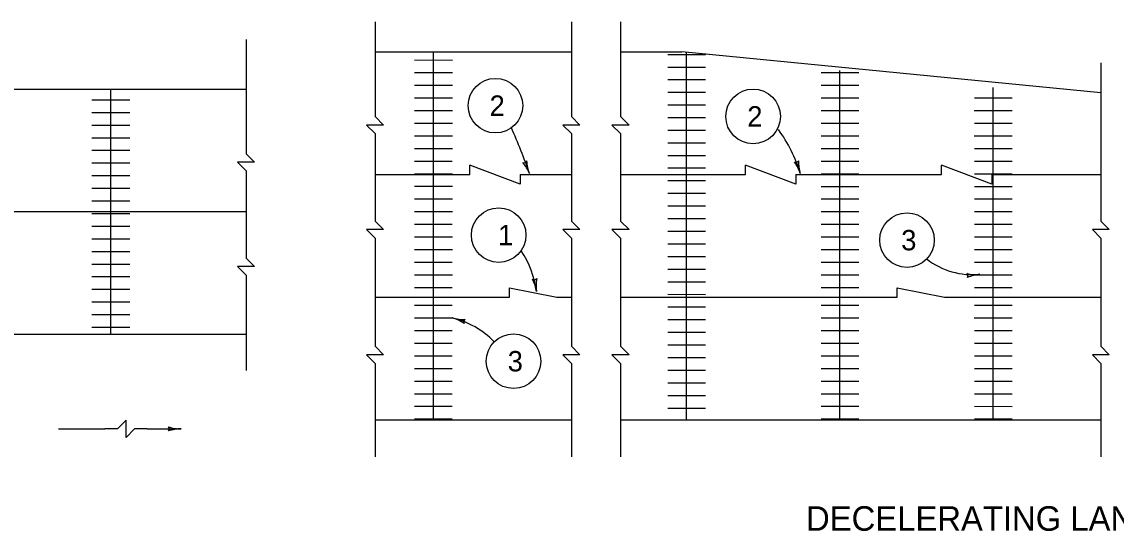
# Model space of a CAD drawing. Extents: x 997.6 to 1036.7, y 998.9 to 1022.6.
# Drawn here: x 1019.34 to 1030.05, y 1007.15 to 1012.14 of the extents above; entities that cross this region are included whole.
import ezdxf

# ---------------------------------------------------------------- set-up
doc = ezdxf.new("R2010")
doc.units = 0
doc.layers.add('Level 1', color=7, linetype='Continuous')

msp = doc.modelspace()

# ---------------------------------------------------------------- linework, layer by layer
at = {"layer": 'Level 1'}
for p, q in [((1022.798, 1012.137), (1022.798, 1011.335)), ((1024.719, 1012.137), (1024.719, 1011.335)), ((1025.198, 1012.137), (1025.198, 1011.335)), ((1021.536, 1011.963), (1021.536, 1010.972)), ((1022.798, 1011.843), (1024.719, 1011.843)), ((1023.368, 1011.764), (1023.368, 1011.843)), ((1025.198, 1011.843), (1025.798, 1011.843)), ((1025.661, 1011.819), (1026.031, 1011.819)), ((1029.898, 1011.443), (1025.798, 1011.843)), ((1025.846, 1009.47), (1025.846, 1011.838)), ((1023.183, 1011.764), (1023.554, 1011.763)), ((1023.368, 1009.471), (1023.368, 1011.764)), ((1025.661, 1011.695), (1026.031, 1011.695)), ((1029.898, 1011.737), (1029.898, 1010.313)), ((1023.183, 1011.64), (1023.554, 1011.64)), ((1025.661, 1011.572), (1026.031, 1011.572)), ((1027.161, 1011.64), (1027.531, 1011.64)), ((1027.346, 1009.47), (1027.346, 1011.662)), ((1017.236, 1011.48), (1021.536, 1011.48)), ((1020.213, 1009.08), (1020.213, 1011.48)), ((1023.183, 1011.516), (1023.554, 1011.516)), ((1027.161, 1011.516), (1027.531, 1011.516)), ((1028.846, 1009.47), (1028.846, 1011.496)), ((1020.028, 1011.374), (1020.398, 1011.374)), ((1023.183, 1011.393), (1023.554, 1011.393)), ((1025.661, 1011.448), (1026.031, 1011.448)), ((1027.161, 1011.393), (1027.531, 1011.393)), ((1028.661, 1011.393), (1029.031, 1011.393)), ((1020.028, 1011.25), (1020.398, 1011.25)), ((1023.183, 1011.269), (1023.554, 1011.269)), ((1025.661, 1011.325), (1026.031, 1011.325)), ((1027.161, 1011.269), (1027.531, 1011.269)), ((1028.66, 1011.269), (1029.031, 1011.269)), ((1023.183, 1011.146), (1023.554, 1011.145)), ((1025.661, 1011.201), (1026.031, 1011.201)), ((1027.161, 1011.145), (1027.531, 1011.145)), ((1028.661, 1011.145), (1029.031, 1011.145)), ((1020.028, 1011.127), (1020.398, 1011.127)), ((1025.661, 1011.077), (1026.031, 1011.077)), ((1020.028, 1011.003), (1020.398, 1011.003)), ((1022.798, 1010.918), (1022.798, 1010.313)), ((1023.183, 1011.022), (1023.554, 1011.022)), ((1024.719, 1010.918), (1024.719, 1010.313)), ((1025.198, 1010.918), (1025.198, 1010.313)), ((1025.661, 1010.954), (1026.031, 1010.954)), ((1027.161, 1011.022), (1027.531, 1011.022)), ((1028.66, 1011.022), (1029.031, 1011.022)), ((1020.028, 1010.88), (1020.398, 1010.88)), ((1023.183, 1010.898), (1023.554, 1010.898)), ((1025.661, 1010.83), (1026.031, 1010.83)), ((1027.161, 1010.898), (1027.531, 1010.898)), ((1028.661, 1010.898), (1029.031, 1010.898)), ((1020.028, 1010.756), (1020.398, 1010.756)), ((1023.183, 1010.775), (1023.553, 1010.775)), ((1023.723, 1010.643), (1023.723, 1010.735)), ((1024.216, 1010.55), (1023.723, 1010.735)), ((1025.661, 1010.707), (1026.031, 1010.707)), ((1026.42, 1010.643), (1026.42, 1010.735)), ((1026.913, 1010.55), (1026.42, 1010.735)), ((1027.161, 1010.775), (1027.531, 1010.775)), ((1028.338, 1010.643), (1028.338, 1010.735)), ((1028.832, 1010.55), (1028.338, 1010.735)), ((1028.661, 1010.775), (1029.031, 1010.775)), ((1020.028, 1010.632), (1020.398, 1010.632)), ((1022.798, 1010.643), (1023.723, 1010.643)), ((1023.183, 1010.651), (1023.554, 1010.651)), ((1024.216, 1010.643), (1024.216, 1010.55)), ((1024.216, 1010.643), (1024.719, 1010.643)), ((1025.198, 1010.643), (1026.42, 1010.643)), ((1026.913, 1010.643), (1026.913, 1010.55)), ((1026.913, 1010.643), (1028.338, 1010.643)), ((1027.161, 1010.651), (1027.531, 1010.651)), ((1028.661, 1010.651), (1029.031, 1010.651)), ((1028.832, 1010.643), (1028.832, 1010.55)), ((1028.832, 1010.643), (1029.898, 1010.643)), ((1020.028, 1010.509), (1020.398, 1010.509)), ((1021.536, 1010.555), (1021.536, 1009.951)), ((1023.183, 1010.528), (1023.554, 1010.528)), ((1025.661, 1010.583), (1026.031, 1010.583)), ((1027.161, 1010.527), (1027.531, 1010.527)), ((1028.661, 1010.527), (1029.031, 1010.527)), ((1020.028, 1010.385), (1020.398, 1010.385)), ((1023.183, 1010.404), (1023.554, 1010.404)), ((1025.661, 1010.459), (1026.031, 1010.459)), ((1027.161, 1010.404), (1027.531, 1010.404)), ((1028.661, 1010.404), (1029.031, 1010.404)), ((1018.706, 1010.28), (1021.536, 1010.28)), ((1023.183, 1010.28), (1023.554, 1010.28)), ((1025.661, 1010.336), (1026.031, 1010.336)), ((1027.161, 1010.28), (1027.531, 1010.28)), ((1028.661, 1010.28), (1029.031, 1010.28)), ((1020.028, 1010.262), (1020.398, 1010.262)), ((1025.661, 1010.212), (1026.031, 1010.212)), ((1020.028, 1010.138), (1020.398, 1010.138)), ((1023.183, 1010.157), (1023.553, 1010.157)), ((1025.661, 1010.089), (1026.031, 1010.089)), ((1027.161, 1010.157), (1027.531, 1010.157)), ((1028.661, 1010.157), (1029.031, 1010.157)), ((1020.028, 1010.014), (1020.398, 1010.014)), ((1023.183, 1010.033), (1023.554, 1010.033)), ((1025.661, 1009.965), (1026.031, 1009.965)), ((1027.161, 1010.033), (1027.531, 1010.033)), ((1028.661, 1010.033), (1029.031, 1010.033)), ((1020.028, 1009.891), (1020.398, 1009.891)), ((1022.798, 1009.896), (1022.798, 1009.087)), ((1023.183, 1009.91), (1023.554, 1009.91)), ((1024.719, 1009.896), (1024.719, 1009.087)), ((1025.198, 1009.896), (1025.198, 1009.087)), ((1027.161, 1009.909), (1027.531, 1009.909)), ((1028.661, 1009.909), (1029.031, 1009.909)), ((1029.898, 1009.896), (1029.898, 1009.087)), ((1020.028, 1009.767), (1020.398, 1009.767)), ((1023.183, 1009.786), (1023.553, 1009.786)), ((1025.661, 1009.841), (1026.031, 1009.841)), ((1027.161, 1009.786), (1027.531, 1009.786)), ((1028.661, 1009.786), (1029.031, 1009.786)), ((1020.028, 1009.644), (1020.398, 1009.644)), ((1023.183, 1009.662), (1023.554, 1009.662)), ((1025.661, 1009.718), (1026.031, 1009.718)), ((1027.161, 1009.662), (1027.531, 1009.662)), ((1028.661, 1009.662), (1029.031, 1009.662)), ((1021.536, 1009.534), (1021.536, 1008.724)), ((1023.183, 1009.539), (1023.553, 1009.539)), ((1024.113, 1009.443), (1024.113, 1009.535)), ((1024.113, 1009.535), (1024.577, 1009.443)), ((1025.661, 1009.594), (1026.031, 1009.594)), ((1027.161, 1009.539), (1027.531, 1009.539)), ((1027.905, 1009.443), (1027.905, 1009.535)), ((1027.905, 1009.535), (1028.369, 1009.443)), ((1028.661, 1009.539), (1029.031, 1009.539)), ((1020.028, 1009.52), (1020.398, 1009.52)), ((1022.798, 1009.443), (1024.113, 1009.443)), ((1023.368, 1009.363), (1023.368, 1009.471)), ((1024.577, 1009.443), (1024.719, 1009.443)), ((1025.198, 1009.443), (1027.905, 1009.443)), ((1025.661, 1009.471), (1026.031, 1009.47)), ((1025.846, 1008.243), (1025.846, 1009.47)), ((1027.346, 1008.251), (1027.346, 1009.47)), ((1028.369, 1009.443), (1029.898, 1009.443)), ((1028.846, 1009.363), (1028.846, 1009.47)), ((1020.028, 1009.396), (1020.398, 1009.397)), ((1023.183, 1009.363), (1023.553, 1009.363)), ((1023.368, 1008.251), (1023.368, 1009.363)), ((1025.661, 1009.347), (1026.031, 1009.347)), ((1027.161, 1009.363), (1027.531, 1009.363)), ((1028.661, 1009.363), (1029.031, 1009.363)), ((1028.846, 1008.242), (1028.846, 1009.363)), ((1020.028, 1009.273), (1020.398, 1009.273)), ((1023.183, 1009.24), (1023.553, 1009.24)), ((1025.661, 1009.223), (1026.031, 1009.223)), ((1027.161, 1009.24), (1027.531, 1009.24)), ((1028.66, 1009.24), (1029.031, 1009.24)), ((1020.028, 1009.149), (1020.398, 1009.149)), ((1023.183, 1009.116), (1023.553, 1009.116)), ((1025.661, 1009.1), (1026.031, 1009.1)), ((1027.161, 1009.116), (1027.531, 1009.116)), ((1028.661, 1009.116), (1029.031, 1009.116)), ((1017.236, 1009.08), (1021.536, 1009.08)), ((1023.183, 1008.993), (1023.553, 1008.993)), ((1027.161, 1008.993), (1027.531, 1008.993)), ((1028.661, 1008.992), (1029.031, 1008.993)), ((1025.661, 1008.976), (1026.031, 1008.976)), ((1023.183, 1008.869), (1023.553, 1008.869)), ((1025.661, 1008.853), (1026.031, 1008.852)), ((1027.161, 1008.869), (1027.531, 1008.869)), ((1028.661, 1008.869), (1029.031, 1008.869)), ((1022.798, 1008.67), (1022.798, 1007.881)), ((1023.183, 1008.746), (1023.553, 1008.745)), ((1024.719, 1008.67), (1024.719, 1007.881)), ((1025.198, 1008.67), (1025.198, 1007.881)), ((1025.661, 1008.729), (1026.031, 1008.729)), ((1027.161, 1008.745), (1027.531, 1008.745)), ((1028.661, 1008.745), (1029.031, 1008.745)), ((1029.898, 1008.67), (1029.898, 1007.881)), ((1023.183, 1008.622), (1023.553, 1008.622)), ((1025.661, 1008.605), (1026.031, 1008.605)), ((1027.161, 1008.622), (1027.531, 1008.622)), ((1028.661, 1008.622), (1029.031, 1008.622)), ((1023.183, 1008.498), (1023.553, 1008.498)), ((1025.661, 1008.482), (1026.031, 1008.482)), ((1027.161, 1008.498), (1027.531, 1008.498)), ((1028.661, 1008.498), (1029.031, 1008.498)), ((1023.183, 1008.375), (1023.553, 1008.375)), ((1025.661, 1008.358), (1026.031, 1008.358)), ((1027.161, 1008.375), (1027.531, 1008.375)), ((1028.661, 1008.375), (1029.031, 1008.374)), ((1022.798, 1008.243), (1024.719, 1008.243)), ((1023.183, 1008.251), (1023.553, 1008.251)), ((1025.198, 1008.243), (1029.898, 1008.243)), ((1027.161, 1008.251), (1027.531, 1008.251)), ((1028.661, 1008.251), (1029.031, 1008.251)), ((1019.699, 1008.154), (1020.153, 1008.154)), ((1020.569, 1008.154), (1020.901, 1008.154))]:
    msp.add_line(p, q, dxfattribs=at)
for points in [[(1022.798, 1011.335), (1022.798, 1011.21), (1022.881, 1011.126), (1022.715, 1011.126), (1022.798, 1011.043), (1022.798, 1010.918)], [(1024.719, 1011.335), (1024.719, 1011.21), (1024.802, 1011.126), (1024.636, 1011.126), (1024.719, 1011.043), (1024.719, 1010.918)], [(1025.198, 1011.335), (1025.198, 1011.21), (1025.282, 1011.126), (1025.115, 1011.126), (1025.198, 1011.043), (1025.198, 1010.918)], [(1021.536, 1010.972), (1021.536, 1010.847), (1021.619, 1010.764), (1021.453, 1010.764), (1021.536, 1010.68), (1021.536, 1010.555)], [(1022.798, 1010.313), (1022.798, 1010.188), (1022.881, 1010.105), (1022.715, 1010.105), (1022.798, 1010.021), (1022.798, 1009.896)], [(1024.719, 1010.313), (1024.719, 1010.188), (1024.802, 1010.105), (1024.636, 1010.105), (1024.719, 1010.021), (1024.719, 1009.896)], [(1025.198, 1010.313), (1025.198, 1010.188), (1025.282, 1010.105), (1025.115, 1010.105), (1025.198, 1010.021), (1025.198, 1009.896)], [(1029.898, 1010.313), (1029.898, 1010.188), (1029.981, 1010.105), (1029.815, 1010.105), (1029.898, 1010.021), (1029.898, 1009.896)], [(1021.536, 1009.951), (1021.536, 1009.826), (1021.619, 1009.742), (1021.453, 1009.742), (1021.536, 1009.659), (1021.536, 1009.534)], [(1022.798, 1009.087), (1022.798, 1008.962), (1022.881, 1008.878), (1022.715, 1008.878), (1022.798, 1008.795), (1022.798, 1008.67)], [(1024.719, 1009.087), (1024.719, 1008.962), (1024.802, 1008.878), (1024.636, 1008.878), (1024.719, 1008.795), (1024.719, 1008.67)], [(1025.198, 1009.087), (1025.198, 1008.962), (1025.282, 1008.878), (1025.115, 1008.878), (1025.198, 1008.795), (1025.198, 1008.67)], [(1029.898, 1009.087), (1029.898, 1008.962), (1029.981, 1008.878), (1029.815, 1008.878), (1029.898, 1008.795), (1029.898, 1008.67)], [(1020.569, 1008.154), (1020.444, 1008.154), (1020.361, 1008.071), (1020.361, 1008.238), (1020.278, 1008.154), (1020.153, 1008.154)]]:
    msp.add_lwpolyline(points, dxfattribs=at)
for centre in [(1023.975, 1011.317), (1026.496, 1011.212), (1024.007, 1010.05), (1028.002, 1010.001), (1024.152, 1008.816)]:
    msp.add_circle(centre, 0.267, dxfattribs=at)
for centre, radius, start, end in [((1019.699, 1009.088), 4.867, 18.7445, 24.416), ((1025.623, 1010.257), 1.392, 16.5076, 36.3825), ((1024.253, 1010.79), 0.0313, 250.2555, 332.3722), ((1023.944, 1010.509), 0.391, 21.4809, 40.1497), ((1024.671, 1010.795), 0.391, 182.828, 201.4748), ((1026.913, 1010.794), 0.0313, 246.2475, 328.3642), ((1026.585, 1010.535), 0.391, 17.4729, 36.1417), ((1027.331, 1010.769), 0.391, 178.8201, 197.4668), ((1023.944, 1010.509), 0.391, 21.4686, 21.4809), ((1026.585, 1010.535), 0.391, 17.4607, 17.4729), ((1023.462, 1009.383), 0.921, 7.1289, 33.9622), ((1028.641, 1010.385), 0.722, 231.8316, 275.8847), ((1028.567, 1009.653), 0.0313, 324.2149, 46.3316), ((1028.678, 1010.056), 0.391, 256.7875, 275.4342), ((1028.752, 1009.278), 0.391, 95.4403, 114.1091), ((1028.752, 1009.278), 0.391, 95.4281, 95.4403), ((1024.356, 1009.645), 0.0313, 236.7321, 318.8488), ((1023.989, 1009.443), 0.391, 7.9575, 26.6263), ((1024.764, 1009.552), 0.391, 169.3047, 187.9514), ((1023.989, 1009.443), 0.391, 7.9453, 7.9575), ((1023.351, 1008.409), 0.855, 44.1937, 76.3191), ((1023.661, 1009.616), 0.391, 254.0068, 272.6756), ((1023.446, 1008.864), 0.391, 55.354, 74.0007), ((1023.661, 1009.616), 0.391, 253.9946, 254.0068), ((1023.696, 1009.199), 0.0313, 122.7814, 204.8981), ((1020.753, 1008.154), 0.0313, 318.7746, 40.8913), ((1020.901, 1008.545), 0.391, 251.3472, 269.9939), ((1020.901, 1007.763), 0.391, 90, 108.6688), ((1020.901, 1007.763), 0.391, 89.9878, 90)]:
    msp.add_arc(centre, radius, start, end, dxfattribs=at)

# ---------------------------------------------------------------- texts
for s, height, p in [('2', 0.2, (1023.918, 1011.217)), ('2', 0.2, (1026.439, 1011.112)), ('1', 0.2, (1024, 1009.95)), ('3', 0.2, (1027.945, 1009.901)), ('3', 0.2, (1024.095, 1008.716)), ('DECELERATING LANE', 0.24, (1027.014, 1007.157))]:
    msp.add_text(s, height=height, dxfattribs=at).set_placement(p)

doc.saveas('drawing.dxf')
